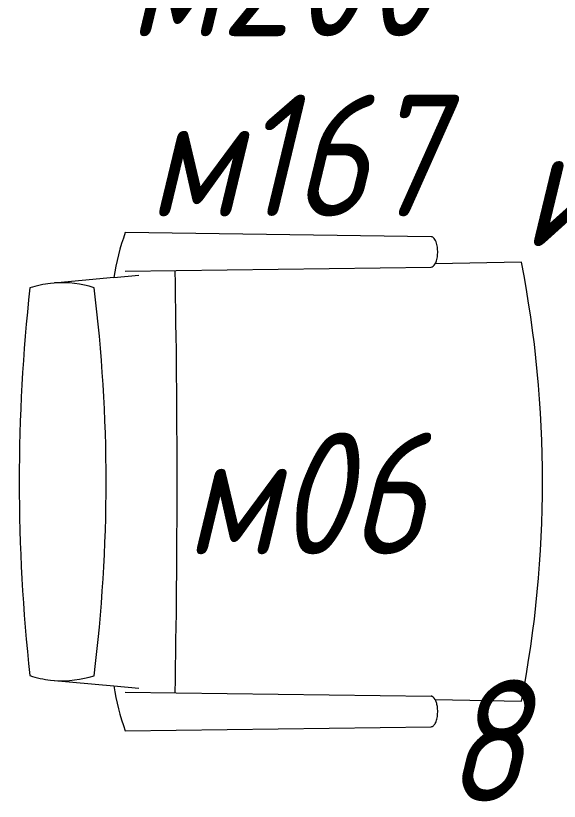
# Model space of a CAD drawing. Header units: millimetres. Extents: x -32954 to 151739, y -65671 to 56243.
# Drawn here: x -10294 to -9623, y -22429 to -21461 of the extents above; entities that cross this region are included whole.
import ezdxf

# ---------------------------------------------------------------- set-up
doc = ezdxf.new("R2010")
doc.units = ezdxf.units.MM
for name, color, linetype, lineweight in [('I-FURN', 7, 'Continuous', 9), ('I-FURN-IDEN', 7, 'Continuous', 9), ('M-EQPM-IDEN', 7, 'Continuous', 9)]:
    doc.layers.add(name, color=color, linetype=linetype, lineweight=lineweight)
doc.styles.add('GOST Common_I', font='GOST_Common Italic.ttf', dxfattribs={"width": 0.9, "height": 150})

# ---------------------------------------------------------------- blocks, each defined once
blk = doc.blocks.new('М05-М06_Стул офисный - М06_Кресло рабочее Меделия-8569764-О_ТХ_01')
at = {"layer": 'I-FURN'}
for p, q in [((-130.13, 450.82), (-137.41, 372.81)), ((366.01, 372.81), (358.73, 450.82)), ((-137.41, 372.81), (-140.28, 342.02)), ((366.01, 372.81), (368.88, 342.02)), ((-192.66, 358.79), (-187.62, -18.37)), ((-145.04, 358.79), (-150.08, -18.37)), ((373.64, 358.79), (378.68, -18.37)), ((416.22, -18.37), (421.26, 358.79)), ((-153.99, -23.22), (-156.06, -129.6)), ((384.72, -129.6), (382.63, -23.24))]:
    blk.add_line(p, q, dxfattribs=at)
for centre, radius, start, end in [((114.3, -1700.19), 2189.73, 83.73788, 96.26212), ((-2.94, 436.59), 127.98, 161.84357, 173.61936), ((231.54, 436.59), 127.98, 6.38064, 18.15643), ((-2.94, 436.59), 127.98, 175.71587, 197.92668), ((231.54, 436.59), 127.98, 342.07332, 4.28413), ((114.3, 2327.41), 1944.95, 262.94126, 277.05874), ((-100.28, 110.62), 264.8, 98.06151, 110.41983), ((328.88, 110.62), 264.8, 69.58017, 81.93849), ((114.34, 13952.78), 13657.88, 268.908402, 271.091283), ((114.33, 1258.57), 1414.25, 258.97799, 281.02201)]:
    blk.add_arc(centre, radius, start, end, dxfattribs=at)
for centre, start_param, end_param in [((-168.85, -18.32), 5.626442, 6.277467), ((-168.85, -18.32), 6.10915, 6.277467), ((397.45, -18.32), 3.147311, 3.801887)]:
    blk.add_ellipse(centre, major_axis=(18.76, 0), ratio=0.427808, start_param=start_param, end_param=end_param, dxfattribs=at)
for points, knots in [([(-187.61, -18.37), (-187.6, -18.88), (-187.37, -19.89), (-186.33, -21.37), (-184.66, -22.73), (-181.68, -24.33), (-176.7, -25.83), (-169.61, -26.54), (-163.01, -26.11), (-157.67, -24.9), (-155.1, -23.83), (-153.99, -23.22)], [0, 0, 0, 0, 0.076923, 0.153846, 0.230769, 0.307692, 0.461538, 0.615385, 0.769231, 0.884615, 1, 1, 1, 1]), ([(382.63, -23.24), (384.11, -24.06), (387.73, -25.41), (394.6, -26.45), (401.87, -26.32), (409.06, -24.94), (414.72, -22.18), (416.19, -19.65), (416.21, -18.37)], [0, 0, 0, 0, 0.153846, 0.307692, 0.461538, 0.615385, 0.807692, 1, 1, 1, 1])]:
    blk.add_open_spline(points, degree=3, knots=knots, dxfattribs=at)

msp = doc.modelspace()

# ---------------------------------------------------------------- block references
at = {"layer": 'I-FURN', "rotation": 89.99999999999895}
msp.add_blockref('М05-М06_Стул офисный - М06_Кресло рабочее Меделия-8569764-О_ТХ_01', (-9799.67, -22149.92), dxfattribs=at)

# ---------------------------------------------------------------- texts
at = {"layer": 'I-FURN-IDEN', "char_height": 150, "attachment_point": 1, "style": 'GOST Common_I'}
for s, insert, width in [('200', (-10041.37, -21336.67), 367.9746), ('\\fGOST Common|b0|i1|c204|p34|;\\W.9;м', (-10154.48, -21336.67), 137.0886), ('167', (-10017.58, -21558.64), 331.8986), ('\\fGOST Common|b0|i1|c204|p34|;\\W.9;м', (-10130.69, -21558.64), 137.0886), ('06', (-9971.44, -21975.02), 245.3164), ('\\fGOST Common|b0|i1|c204|p34|;\\W.9;м', (-10084.55, -21975.02), 137.0886)]:
    msp.add_mtext(s, dxfattribs=dict(at, insert=insert, width=width))
at = {"layer": 'M-EQPM-IDEN', "char_height": 150, "width": 122.6582, "attachment_point": 1, "style": 'GOST Common_I'}
for s, insert in [('\\fGOST Common|b0|i1|c204|p34|;\\W.9;и', (-9668.84, -21595.63)), ('\\fGOST Common|b0|i1|c204|p34|;\\W.9;8', (-9764.64, -22279.81))]:
    msp.add_mtext(s, dxfattribs=dict(at, insert=insert))

doc.saveas('drawing.dxf')
